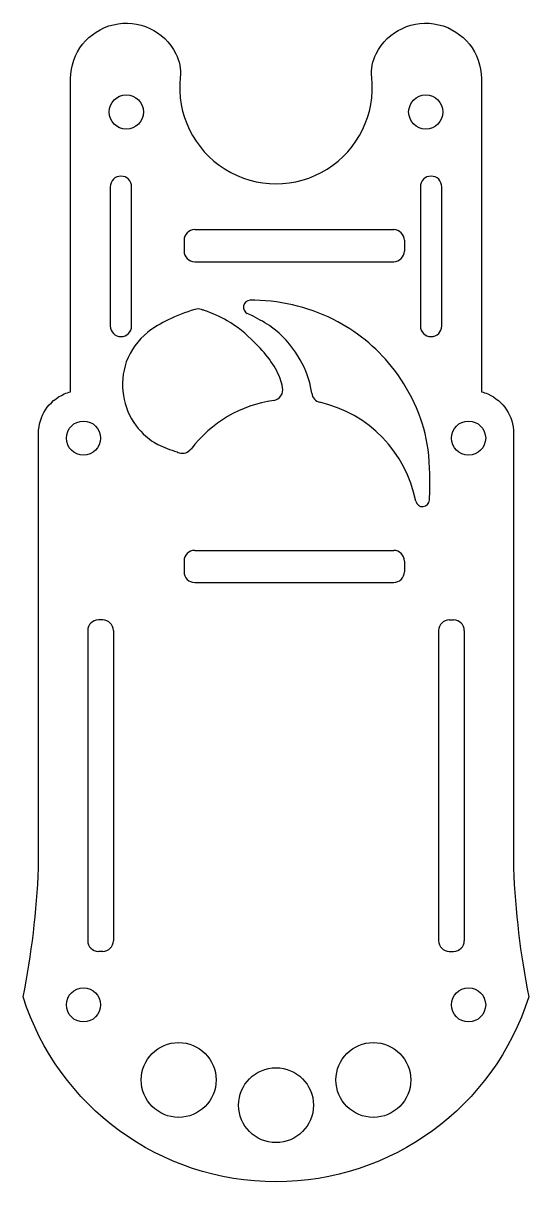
# Model space of a CAD drawing. Header units: inches. Extents: x 3 to 51, y 2 to 111.
import ezdxf

# ---------------------------------------------------------------- set-up
doc = ezdxf.new("R2010")
doc.units = ezdxf.units.IN
doc.header["$MEASUREMENT"] = 0
doc.layers.add('Layer1', color=90, linetype='Continuous')

msp = doc.modelspace()

# ---------------------------------------------------------------- linework, layer by layer
at = {"layer": 'Layer1'}
for p, q in [((19.5, 91.2), (38.1, 91.2)), ((18.5, 90.2), (18.5, 89.2)), ((39.1, 90.2), (39.1, 89.2)), ((19.5, 88.2), (38.1, 88.2)), ((19.5, 61.2), (38.1, 61.2)), ((18.5, 60.2), (18.5, 59.2)), ((39.1, 60.2), (39.1, 59.2)), ((19.5, 58.2), (38.1, 58.2)), ((10.9, 54.7), (10.5, 54.7)), ((43.3, 54.7), (43.7, 54.7)), ((9.5, 53.7), (9.5, 24.7)), ((11.9, 53.7), (11.9, 24.7)), ((42.3, 53.7), (42.3, 24.7)), ((44.7, 53.7), (44.7, 24.7)), ((10.9, 23.7), (10.5, 23.7)), ((43.3, 23.7), (43.7, 23.7))]:
    msp.add_line(p, q, dxfattribs=at)
for points in [[(49.3, 31.49, 0.039423), (50.73, 19.44, -0.731467), (3.46, 19.44, 0.039423), (4.9, 31.49), (4.9, 72.16, -0.298217), (7.3, 75.83, -0.035411), (7.9, 76.04), (7.9, 105.31, -0.789702), (17.74, 107.65, -0.1441), (18.15, 105.43, 1.110465), (36.05, 105.43, -0.1441), (36.46, 107.65, -0.789702), (46.3, 105.31), (46.3, 76.04, -0.035411), (46.9, 75.83, -0.298217), (49.3, 72.16)], [(11.6, 95.2), (11.6, 82.2, 1), (13.6, 82.2), (13.6, 95.2, 1)], [(40.6, 95.2), (40.6, 82.2, 1), (42.6, 82.2), (42.6, 95.2, 1)]]:
    msp.add_lwpolyline(points, format="xyb", close=True, dxfattribs=at)
for centre, radius in [((13.1, 102.2), 1.6), ((41.1, 102.2), 1.6), ((9.1, 71.7), 1.6), ((45.1, 71.7), 1.6), ((9.1, 18.7), 1.6), ((45.1, 18.7), 1.6), ((18, 11.68), 3.5), ((36.2, 11.68), 3.5), ((27.1, 9.32), 3.5)]:
    msp.add_circle(centre, radius, dxfattribs=at)
for centre, radius, start, end in [((19.5, 90.2), 1, 90, 180), ((38.1, 90.2), 1, 0, 90), ((19.5, 89.2), 1, 180, 270), ((38.1, 89.2), 1, 270, 0), ((24.7, 83.94), 0.65, 90.7128, 244.2913), ((19.8, 82.78), 1, 71.4646, 107.6387), ((26.74, 76.22), 1, 278.2214, 12.5391), ((31.43, 76.03), 1, 187.5567, 257.0973), ((28.57, 63.54), 11.81, 98.2214, 142.7911), ((28.57, 63.54), 11.81, 11.113, 77.0973), ((18.36, 71.29), 1, 251.8942, 322.7911), ((40.8, 65.94), 0.65, 191.113, 358.6612), ((19.5, 60.2), 1, 90, 180), ((38.1, 60.2), 1, 0, 90), ((19.5, 59.2), 1, 180, 270), ((38.1, 59.2), 1, 270, 0), ((10.5, 53.7), 1, 90, 180), ((10.9, 53.7), 1, 0, 90), ((43.3, 53.7), 1, 90, 180), ((43.7, 53.7), 1, 0, 90), ((10.5, 24.7), 1, 180, 270), ((10.9, 24.7), 1, 270, 0), ((43.3, 24.7), 1, 180, 270), ((43.7, 24.7), 1, 270, 0)]:
    msp.add_arc(centre, radius, start, end, dxfattribs=at)
for points, knots in [([(41.45, 65.93), (41.45, 65.97), (41.45, 66.02), (41.45, 66.06), (41.49, 67.59), (41.59, 71.82), (38.85, 78.14), (32.85, 83.25), (27.67, 84.59), (24.83, 84.59), (24.69, 84.59)], [-0.13063, -0.13063, -0.13063, -0.13063, 0, 0, 0, 4.576467, 12.631903, 19.610603, 27.611731, 28.04584, 28.04584, 28.04584, 28.04584]), ([(19.5, 83.74), (18.64, 83.47), (17.11, 82.86), (14.68, 81.51), (12.83, 79.01), (12.6, 75.68), (13.74, 72.83), (15.77, 71.09), (17.23, 70.61), (17.85, 70.41), (17.92, 70.38), (17.99, 70.36), (18.05, 70.34)], [33.278769, 33.278769, 33.278769, 33.278769, 35.93277, 38.174441, 41.57294, 44.716598, 47.79337, 50.469296, 52.412007, 52.412007, 52.412007, 52.620772, 52.620772, 52.620772, 52.620772]), ([(27.71, 76.44), (27.65, 76.72), (27.21, 78.33), (25.35, 80.54), (22.88, 82.65), (21.05, 83.41), (20.22, 83.7), (20.12, 83.73)], [1.628368, 1.628368, 1.628368, 1.628368, 2.50276, 6.666081, 9.886558, 12.220662, 12.537413, 12.537413, 12.537413, 12.537413]), ([(30.44, 75.9), (30.41, 76.11), (30.21, 77.31), (29.21, 79.62), (27.24, 81.89), (25.38, 82.89), (24.6, 83.27), (24.41, 83.36)], [1.415794, 1.415794, 1.415794, 1.415794, 2.040259, 5.0971, 8.794779, 10.800796, 11.405761, 11.405761, 11.405761, 11.405761])]:
    msp.add_open_spline(points, degree=3, knots=knots, dxfattribs=at)

doc.saveas('drawing.dxf')
